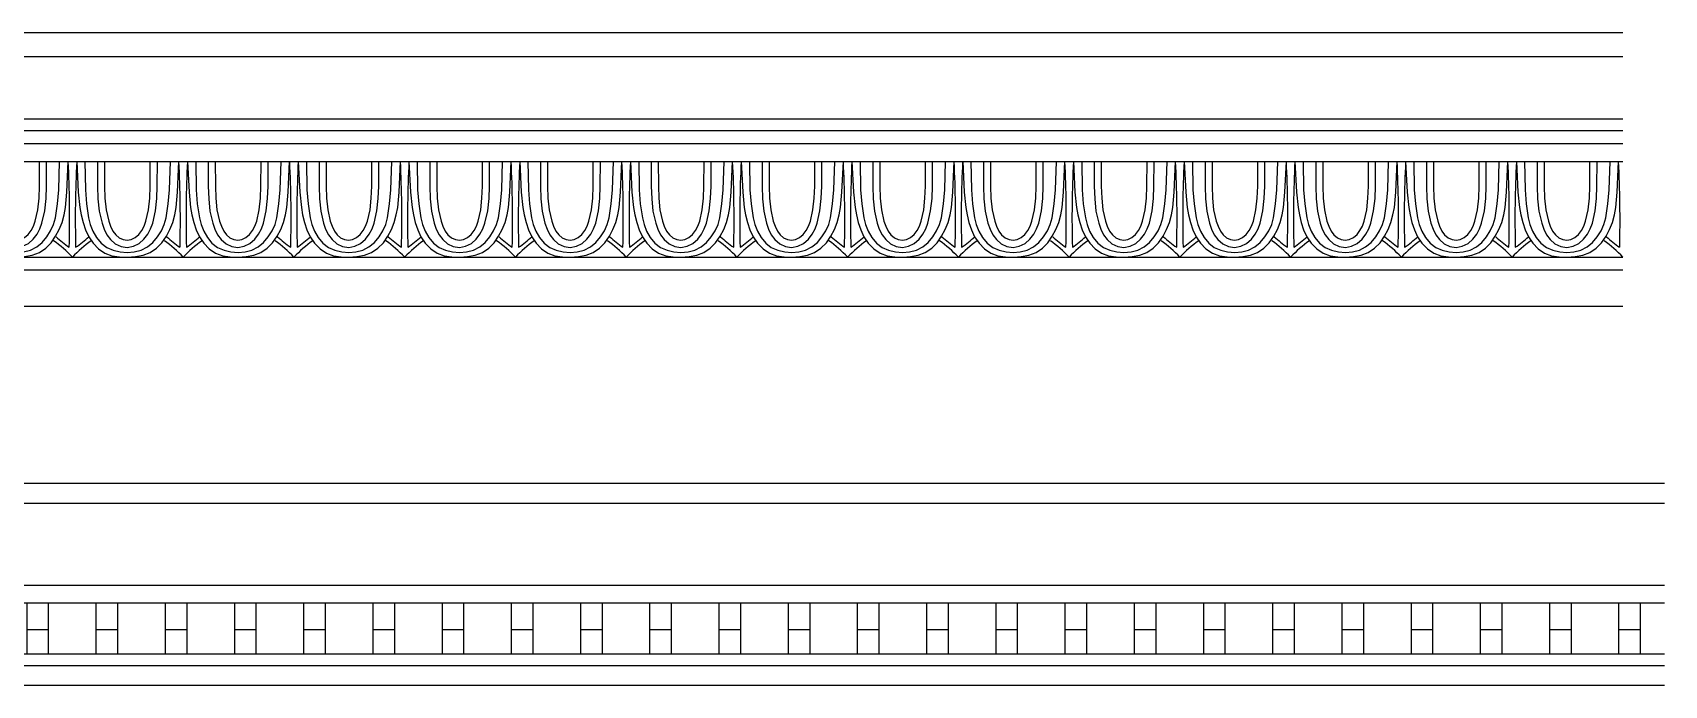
# Model space of a CAD drawing. Header units: millimetres. Extents: x 119.1 to 211.3, y 226 to 289.5.
# Drawn here: x 136.05 to 159.63, y 279.51 to 288.94 of the extents above; entities that cross this region are included whole.
import ezdxf

# ---------------------------------------------------------------- set-up
doc = ezdxf.new("R2010")
doc.units = ezdxf.units.MM

# ---------------------------------------------------------------- blocks, each defined once
blk = doc.blocks.new('*U172')
at = {"color": 0}
for p, q in [((-0.8, 0.731), (0.8, 0.731)), ((-0.8, 0.562), (0.8, 0.562)), ((-0.8, 0.373), (0.8, 0.373)), ((-0.8, 0.114), (0.8, 0.114)), ((-0.8, -1.269), (0.8, -1.269)), ((-0.8, -1.452), (0.8, -1.452)), ((-0.8, -1.976), (0.8, -1.976))]:
    blk.add_line(p, q, dxfattribs=at)
for points in [[(-0.8, 1.976), (0.8, 1.976)], [(-0.8, 1.633), (0.8, 1.633)]]:
    blk.add_lwpolyline(points, dxfattribs=at)
at = {"color": 0, "flags": 128}
for points in [[(-0.738, 0.114), (-0.716, -0.329), (-0.693, -0.55), (-0.674, -0.659), (-0.647, -0.767), (-0.612, -0.873), (-0.565, -0.973), (-0.502, -1.066), (-0.423, -1.147), (-0.331, -1.21), (-0.229, -1.248), (-0.119, -1.266), (-0.005, -1.269), (0.109, -1.261), (0.22, -1.24), (0.322, -1.201), (0.414, -1.14), (0.492, -1.06), (0.557, -0.968), (0.609, -0.87), (0.65, -0.766), (0.679, -0.659), (0.699, -0.55), (0.718, -0.329), (0.738, 0.114)], [(-0.619, 0.114), (-0.613, -0.294), (-0.596, -0.497), (-0.566, -0.699), (-0.542, -0.798), (-0.504, -0.895), (-0.451, -0.986), (-0.384, -1.065), (-0.303, -1.128), (-0.21, -1.17), (-0.11, -1.193), (-0.008, -1.201), (0.094, -1.193), (0.193, -1.167), (0.284, -1.121), (0.362, -1.055), (0.429, -0.977), (0.485, -0.89), (0.527, -0.797), (0.554, -0.699), (0.583, -0.496), (0.602, -0.294), (0.615, 0.114)], [(-0.437, 0.114), (-0.437, -0.244), (-0.431, -0.424), (-0.413, -0.604), (-0.373, -0.778), (-0.343, -0.863), (-0.303, -0.944), (-0.25, -1.016), (-0.181, -1.075), (-0.098, -1.115), (-0.009, -1.128), (0.08, -1.112), (0.163, -1.07), (0.233, -1.011), (0.288, -0.939), (0.329, -0.86), (0.36, -0.776), (0.399, -0.601), (0.419, -0.423), (0.426, -0.244), (0.427, 0.114)], [(-0.336, 0.114), (-0.335, -0.242), (-0.33, -0.418), (-0.312, -0.587), (-0.275, -0.749), (-0.249, -0.823), (-0.215, -0.891), (-0.175, -0.947), (-0.125, -0.989), (-0.068, -1.016), (-0.01, -1.025), (0.048, -1.014), (0.106, -0.985), (0.159, -0.94), (0.202, -0.885), (0.236, -0.819), (0.262, -0.747), (0.299, -0.584), (0.317, -0.415), (0.324, -0.242), (0.325, 0.114)]]:
    blk.add_lwpolyline(points, dxfattribs=at)
at = {"color": 0}
for centre, radius, start, end in [((15.868, -0.713), 16.627, 177.1473, 181.4197), ((-15.868, -0.713), 16.627, 358.5803, 2.8527), ((0.667, -2.673), 2.031, 126.0532, 136.2574), ((-1.801, 0.404), 1.854, 304.3944, 311.8953), ((-0.667, -2.673), 2.031, 43.7426, 53.9468), ((1.801, 0.404), 1.854, 228.1047, 235.6056)]:
    blk.add_arc(centre, radius, start, end, dxfattribs=at)
blk = doc.blocks.new('*U173')
at = {"color": 0, "linetype": 'ByBlock', "lineweight": -2, "transparency": 16777216}
for p in [(6.4, 0), (8, 0), (9.6, 0), (11.2, 0), (12.8, 0), (14.4, 0), (16, 0), (17.6, 0), (19.2, 0), (20.8, 0), (22.4, 0), (24, 0), (25.6, 0), (27.2, 0), (28.8, 0)]:
    blk.add_blockref('*U172', p, dxfattribs=at)
blk = doc.blocks.new('*U182')
at = {"color": 0}
for p, q in [((0.5, 1.458), (-0.5, 1.458)), ((0.5, 1.171), (-0.5, 1.171)), ((0.5, -0.015), (-0.5, -0.015)), ((0.5, -0.27), (-0.5, -0.27)), ((-0.156, -1.003), (-0.156, -0.27)), ((0.156, -1.003), (0.156, -0.27)), ((0.156, -0.657), (-0.156, -0.657)), ((0.5, -1.006), (-0.5, -1.006)), ((0.5, -1.177), (-0.5, -1.177)), ((0.5, -1.458), (-0.5, -1.458))]:
    blk.add_line(p, q, dxfattribs=at)
blk = doc.blocks.new('*U183')
at = {"color": 0, "linetype": 'ByBlock', "lineweight": -2, "transparency": 16777216}
for p in [(7, 0), (8, 0), (9, 0), (10, 0), (11, 0), (12, 0), (13, 0), (14, 0), (15, 0), (16, 0), (17, 0), (18, 0), (19, 0), (20, 0), (21, 0), (22, 0), (23, 0), (24, 0), (25, 0), (26, 0), (27, 0), (28, 0), (29, 0), (30, 0)]:
    blk.add_blockref('*U182', p, dxfattribs=at)

msp = doc.modelspace()

# ---------------------------------------------------------------- block references
at = {"color": 0}
for name, p in [('*U173', (129.426, 286.966)), ('*U183', (129.126, 280.965))]:
    msp.add_blockref(name, p, dxfattribs=at)

doc.saveas('drawing.dxf')
